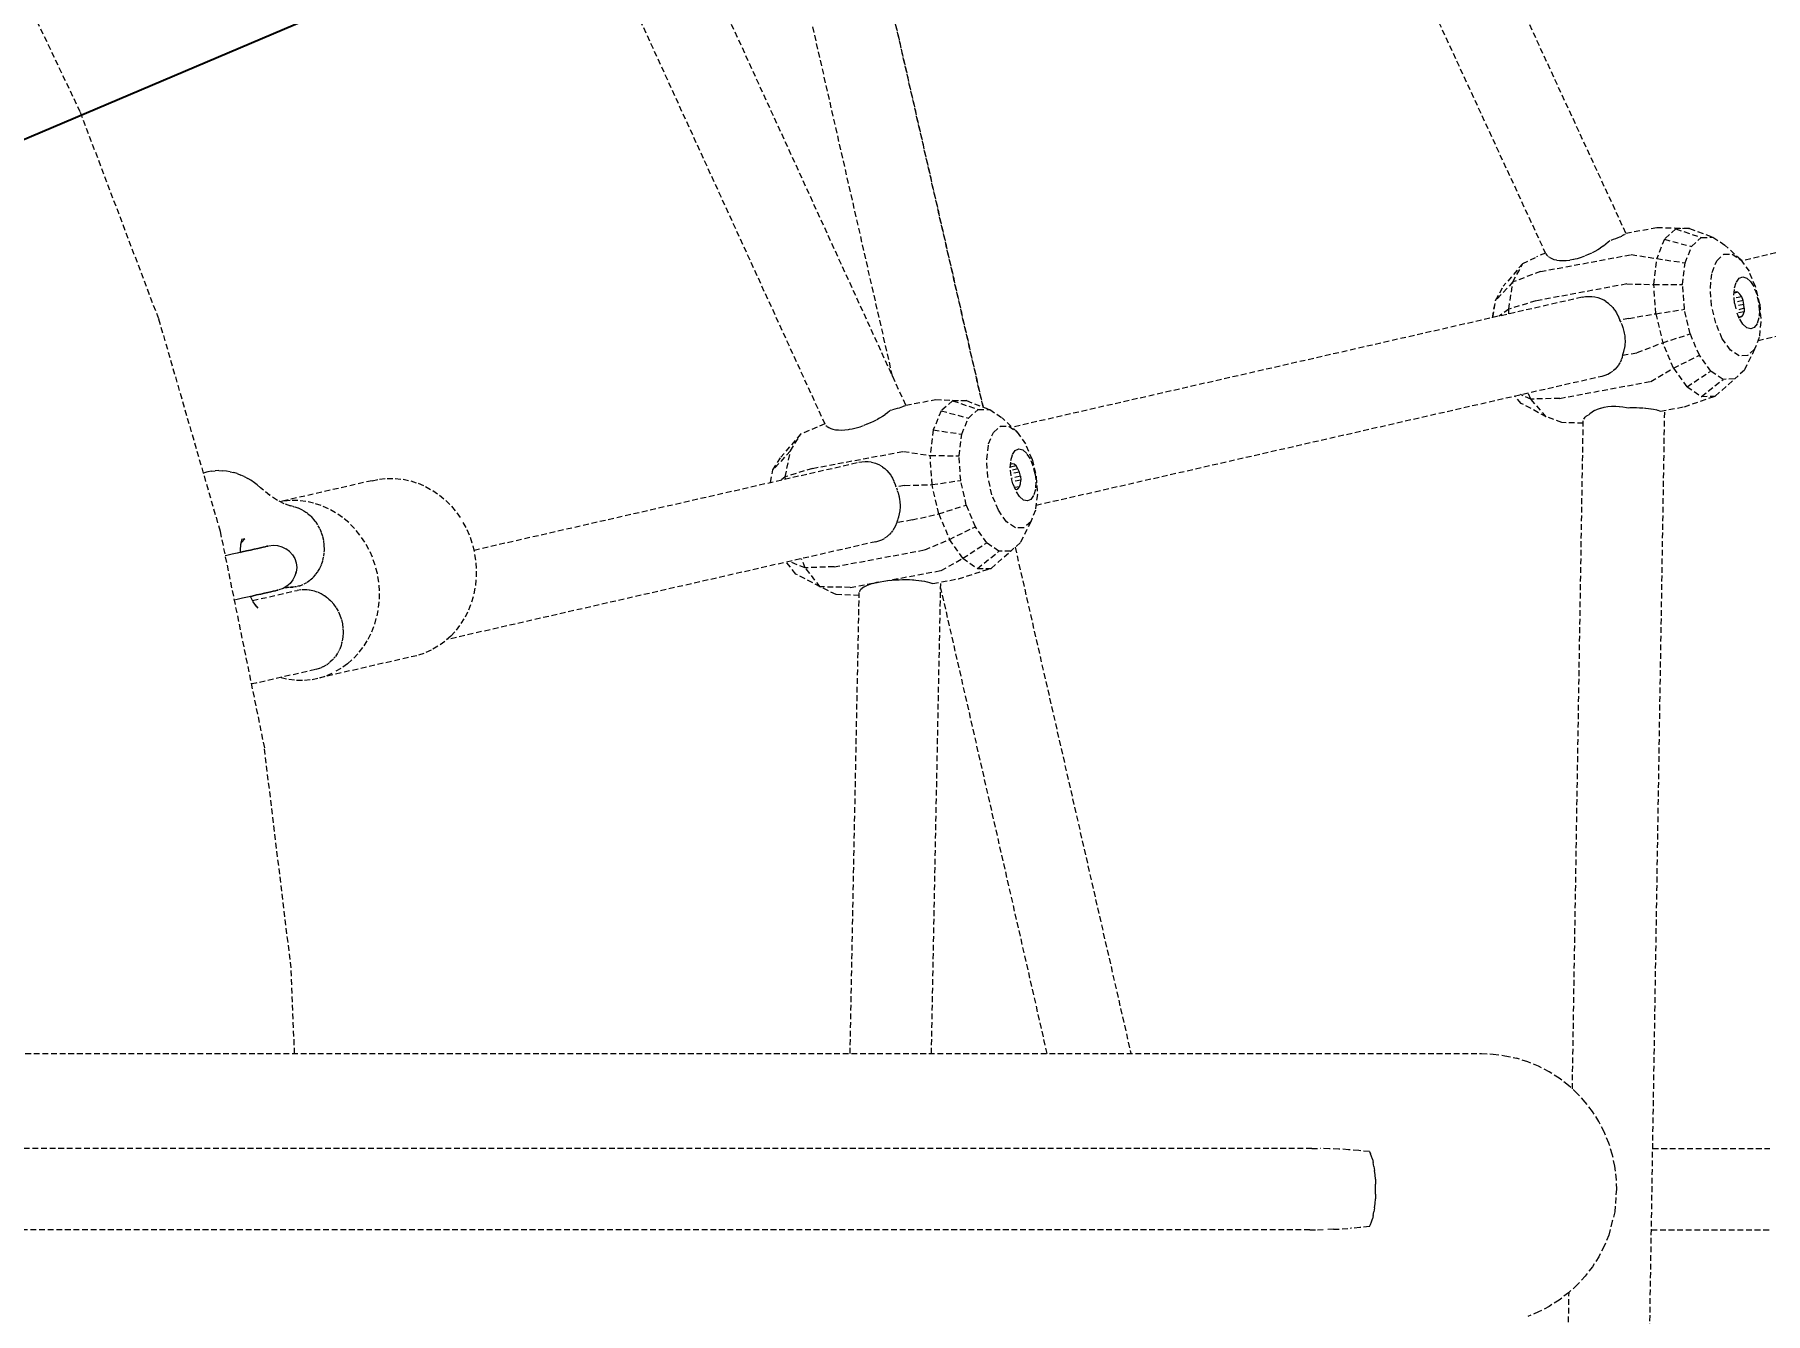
# Model space of a CAD drawing. Header units: millimetres. Extents: x -3111 to 2953, y -2449 to 2811.
# Drawn here: x 872.6 to 1255.8, y 153.8 to 437 of the extents above; entities that cross this region are included whole.
import ezdxf

# ---------------------------------------------------------------- set-up
doc = ezdxf.new("R2010")
doc.units = ezdxf.units.MM
doc.linetypes.add('HIDDEN', pattern=[1.905, 1.27, -0.635])
for name, color, linetype in [('DIKOM_ЗОНА', 90, 'Continuous'), ('DIKOM_ОБЪЕКТ', 7, 'Continuous'), ('DIKOM_РАЗМЕР_ОБЪЕКТА', 7, 'Continuous')]:
    doc.layers.add(name, color=color, linetype=linetype)
doc.styles.add('style1', font='arialbd.ttf', dxfattribs={"width": 0.8})
doc.dimstyles.new('1-50', dxfattribs={"dimtxt": 300, "dimasz": 200, "dimexe": 100, "dimexo": 0, "dimgap": 100, "dimtad": 1, "dimtxsty": 'style1', "dimcen": 200, "dimclrd": 7, "dimclre": 7, "dimclrt": 7, "dimadec": 1, "dimazin": 2, "dimtfac": 1, "dimtmove": 0, "dimatfit": 2, "dimfxl": 0, "dimlwd": 25, "dimlwe": 18, "dimarcsym": 0})

# ---------------------------------------------------------------- blocks, each defined once
blk = doc.blocks.new('*D0')
at = {"layer": 'Defpoints', "color": 0, "transparency": 16777216}
for p in [(1362.98, 623.05), (-717.19, -260.39)]:
    blk.add_point(p, dxfattribs=at)
at = {"layer": 'DIKOM_РАЗМЕР_ОБЪЕКТА', "color": 7, "lineweight": 25, "transparency": 16777216}
for p, q in [((1362.98, 623.05), (2780.32, 1224.99)), ((-533.11, -182.21), (1178.9, 544.87))]:
    blk.add_line(p, q, dxfattribs=at)
at = {"layer": 'DIKOM_РАЗМЕР_ОБЪЕКТА', "color": 7, "transparency": 16777216}
for points in [[(1165.87, 575.55), (1191.93, 514.19), (1362.98, 623.05)], [(-546.14, -151.53), (-520.08, -212.89), (-717.19, -260.39)]]:
    blk.add_solid(points, dxfattribs=at)
at = {"layer": 'DIKOM_РАЗМЕР_ОБЪЕКТА', "color": 7, "transparency": 16777216, "insert": (2050.93, 1228.64), "char_height": 300, "attachment_point": 5, "rotation": 23.0107, "style": 'style1'}
blk.add_mtext('{\\fArial|b0|i0|c204|p34;\\H1.16667x;∅2260}', dxfattribs=at)

msp = doc.modelspace()

# ---------------------------------------------------------------- linework, layer by layer
at = {"layer": 'DIKOM_ЗОНА', "color": 3, "lineweight": 15}
msp.add_circle((322.894, 181.327), 2629.975, dxfattribs=at)
at = {"layer": 'DIKOM_ОБЪЕКТ', "color": 7, "linetype": 'HIDDEN', "lineweight": 15}
for p, q in [((1224.906, 393.009), (1068.499, 731.787)), ((1207.201, 388.416), (1053.178, 722.031)), ((1065.495, 354.932), (940.591, 628.003)), ((1047.645, 350.683), (925.337, 618.078)), ((1082.592, 354.55), (1047.207, 509.584)), ((1047.159, 509.533), (1082.583, 354.554)), ((1062.566, 361.335), (1030.335, 502.609)), ((861.698, 464.113), (882.705, 419.84)), ((882.705, 419.84), (900.082, 374.02)), ((1330.531, 405.158), (1250.49, 386.889)), ((1220.994, 391.018), (1220.484, 390.591)), ((1221.339, 391.34), (1221.011, 391.033)), ((1222.081, 391.592), (1221.535, 391.405)), ((1222.607, 391.782), (1222.102, 391.599)), ((1223.087, 391.965), (1222.626, 391.789)), ((1223.52, 392.143), (1223.106, 391.972)), ((1223.902, 392.314), (1223.537, 392.15)), ((1224.233, 392.479), (1223.919, 392.321)), ((1224.469, 392.616), (1224.248, 392.486)), ((1224.76, 392.824), (1224.563, 392.671)), ((1224.872, 393.003), (1231.751, 394.285)), ((1233.419, 391.652), (1231.725, 387.371)), ((1231.751, 394.285), (1238.998, 394.074)), ((1235.944, 393.98), (1233.419, 391.652)), ((1233.419, 391.652), (1239.453, 390.08)), ((1238.998, 394.074), (1235.944, 393.98)), ((1235.944, 393.98), (1241.59, 392.049)), ((1238.998, 394.074), (1244.171, 392.129)), ((1239.453, 390.08), (1241.59, 392.049)), ((1241.59, 392.049), (1244.171, 392.129)), ((1244.171, 392.129), (1246.889, 390.311)), ((1202.062, 386.268), (1205.122, 387.766)), ((1207.111, 388.612), (1205.122, 387.766)), ((1205.973, 384.515), (1226.095, 388.268)), ((1207.202, 388.415), (1207.364, 388.154)), ((1207.394, 388.113), (1207.643, 387.897)), ((1207.748, 387.846), (1208.014, 387.649)), ((1208.031, 387.64), (1208.47, 387.409)), ((1208.487, 387.402), (1208.982, 387.217)), ((1208.999, 387.212), (1209.557, 387.078)), ((1209.575, 387.075), (1210.203, 386.995)), ((1210.222, 386.994), (1210.911, 386.963)), ((1210.93, 386.963), (1211.671, 386.987)), ((1211.69, 386.988), (1212.477, 387.074)), ((1212.495, 387.077), (1213.319, 387.224)), ((1213.338, 387.228), (1213.668, 387.307)), ((1213.668, 387.307), (1214.187, 387.43)), ((1214.206, 387.435), (1215.072, 387.691)), ((1215.092, 387.697), (1215.831, 387.97)), ((1216.573, 388.272), (1215.849, 387.976)), ((1217.294, 388.6), (1216.59, 388.28)), ((1217.991, 388.95), (1217.454, 388.68)), ((1218.659, 389.327), (1218.008, 388.959)), ((1219.296, 389.729), (1218.676, 389.337)), ((1219.9, 390.148), (1219.313, 389.74)), ((1220.466, 390.577), (1219.917, 390.16)), ((1226.095, 388.268), (1231.725, 387.371)), ((1231.069, 381.653), (1231.725, 387.371)), ((1231.725, 387.371), (1238.021, 386.46)), ((1238.021, 386.46), (1239.453, 390.08)), ((1245.017, 386.927), (1246.547, 388.337)), ((1246.547, 388.337), (1248.397, 388.394)), ((1250.344, 387.092), (1246.889, 390.311)), ((1248.397, 388.394), (1250.344, 387.092)), ((1250.344, 387.092), (1252.152, 384.586)), ((1254.151, 369.262), (1334.536, 387.609)), ((1202.062, 386.268), (1197.725, 381.245)), ((1199.897, 382.206), (1202.062, 386.268)), ((1205.973, 384.515), (1199.897, 382.206)), ((1237.466, 381.625), (1238.021, 386.46)), ((1243.593, 380.869), (1243.991, 384.333)), ((1243.991, 384.333), (1245.017, 386.927)), ((1249.973, 383.029), (1250.761, 383.338)), ((1250.761, 383.338), (1251.635, 383.081)), ((1253.604, 381.179), (1252.152, 384.586)), ((1199.897, 382.206), (1196.068, 378.137)), ((1196.068, 378.137), (1197.725, 381.245)), ((1198.956, 376.198), (1199.897, 382.206)), ((1225.076, 381.765), (1204.954, 378.012)), ((1225.076, 381.765), (1231.069, 381.653)), ((1231.527, 375.189), (1231.069, 381.653)), ((1231.069, 381.653), (1237.466, 381.625)), ((1237.854, 376.158), (1237.466, 381.625)), ((1243.871, 376.952), (1243.593, 380.869)), ((1248.815, 379.272), (1248.95, 380.891)), ((1249.714, 379.925), (1248.856, 379.765)), ((1249.284, 380.051), (1248.897, 379.899)), ((1248.95, 380.891), (1249.349, 382.185)), ((1249.714, 379.925), (1249.284, 380.051)), ((1249.349, 382.185), (1249.973, 383.029)), ((1250.146, 379.533), (1249.714, 379.925)), ((1250.535, 378.913), (1250.146, 379.533)), ((1251.635, 383.081), (1252.511, 382.284)), ((1252.511, 382.284), (1253.301, 381.026)), ((1253.929, 379.431), (1253.301, 381.026)), ((1254.524, 377.282), (1253.604, 381.179)), ((1254.333, 377.657), (1253.929, 379.431)), ((1215.222, 378.84), (1089.024, 350.036)), ((1195.339, 374.302), (1196.068, 378.137)), ((1195.472, 374.332), (1196.068, 378.137)), ((1198.956, 376.198), (1196.85, 374.646)), ((1204.954, 378.012), (1198.956, 376.198)), ((1199.02, 375.142), (1198.956, 376.198)), ((1215.24, 378.842), (1215.933, 378.964)), ((1215.935, 378.964), (1216.624, 379.014)), ((1216.643, 379.014), (1217.319, 378.993)), ((1217.338, 378.991), (1218, 378.901)), ((1218.02, 378.897), (1218.656, 378.742)), ((1218.677, 378.736), (1219.288, 378.519)), ((1219.892, 378.234), (1219.386, 378.474)), ((1220.469, 377.889), (1219.913, 378.222)), ((1220.49, 377.875), (1221.013, 377.487)), ((1221.033, 377.469), (1221.518, 377.033)), ((1221.538, 377.012), (1221.987, 376.527)), ((1221.987, 376.527), (1222.399, 375.993)), ((1222.421, 375.963), (1222.792, 375.38)), ((1231.527, 375.189), (1237.854, 376.158)), ((1239.138, 370.719), (1237.854, 376.158)), ((1244.791, 373.056), (1243.871, 376.952)), ((1248.957, 377.491), (1248.815, 379.272)), ((1250.535, 378.913), (1248.869, 378.603)), ((1250.843, 378.129), (1248.946, 377.628)), ((1248.957, 377.491), (1249.361, 375.716)), ((1251.042, 377.256), (1249.093, 376.892)), ((1251.112, 376.379), (1249.313, 375.926)), ((1249.989, 374.121), (1249.361, 375.716)), ((1251.046, 375.583), (1249.525, 375.299)), ((1250.843, 378.129), (1250.535, 378.913)), ((1251.042, 377.256), (1250.843, 378.129)), ((1250.85, 374.946), (1251.046, 375.583)), ((1251.112, 376.379), (1251.042, 377.256)), ((1251.112, 376.379), (1251.046, 375.583)), ((1254.475, 375.875), (1254.333, 377.657)), ((1254.475, 375.875), (1254.34, 374.257)), ((1254.524, 377.282), (1254.803, 373.366)), ((900.082, 374.02), (913.716, 326.951)), ((1222.813, 375.344), (1223.139, 374.719)), ((1223.157, 374.679), (1223.435, 374.014)), ((1223.45, 373.968), (1223.515, 373.768)), ((1225.537, 374.145), (1223.515, 373.768)), ((1223.515, 373.768), (1223.761, 373.29)), ((1223.842, 373.093), (1223.978, 372.762)), ((1223.978, 372.762), (1224.21, 372.159)), ((1224.21, 372.159), (1224.298, 371.84)), ((1224.298, 371.84), (1224.47, 371.219)), ((1225.537, 374.145), (1231.527, 375.189)), ((1231.527, 375.189), (1233.046, 368.758)), ((1246.243, 369.649), (1244.791, 373.056)), ((1249.853, 374.467), (1250.155, 374.379)), ((1250.779, 372.863), (1249.989, 374.121)), ((1250.542, 374.53), (1249.99, 374.427)), ((1250.155, 374.379), (1250.542, 374.53)), ((1250.542, 374.53), (1250.85, 374.946)), ((1251.656, 372.066), (1250.779, 372.863)), ((1252.529, 371.81), (1251.656, 372.066)), ((1253.317, 372.118), (1252.529, 371.81)), ((1253.942, 372.962), (1253.317, 372.118)), ((1254.34, 374.257), (1253.942, 372.962)), ((1254.803, 373.366), (1254.405, 369.902)), ((1224.47, 371.219), (1224.527, 370.894)), ((1224.527, 370.894), (1224.638, 370.264)), ((1224.679, 368.244), (1224.592, 367.549)), ((1224.637, 370.264), (1224.686, 369.779)), ((1224.713, 368.998), (1224.682, 368.288)), ((1224.687, 369.764), (1224.712, 369.045)), ((1227.407, 366.569), (1233.046, 368.758)), ((1233.046, 368.758), (1239.138, 370.719)), ((1235.443, 363.136), (1233.046, 368.758)), ((1241.165, 365.964), (1239.138, 370.719)), ((1248.052, 367.143), (1246.243, 369.649)), ((1254.405, 369.902), (1253.378, 367.308)), ((1223.575, 364.303), (1223.298, 363.835)), ((1223.862, 364.913), (1223.614, 364.369)), ((1224.066, 365.511), (1223.873, 364.939)), ((1224.171, 365.966), (1224.073, 365.541)), ((1224.171, 365.966), (1227.407, 366.569)), ((1224.171, 365.966), (1224.242, 366.147)), ((1224.241, 366.147), (1224.433, 366.796)), ((1224.444, 366.833), (1224.584, 367.509)), ((1235.443, 363.136), (1241.165, 365.964)), ((1243.689, 362.467), (1241.165, 365.964)), ((1249.998, 365.84), (1248.052, 367.143)), ((1251.848, 365.898), (1249.998, 365.84)), ((1253.378, 367.308), (1251.125, 362.697)), ((1253.378, 367.308), (1251.848, 365.898)), ((1094.329, 332.784), (1219.631, 361.383)), ((1210.28, 356.438), (1230.402, 360.191)), ((1219.635, 361.384), (1220.292, 361.569)), ((1220.305, 361.574), (1220.917, 361.818)), ((1220.934, 361.825), (1221.498, 362.125)), ((1221.514, 362.134), (1222.03, 362.485)), ((1222.507, 362.892), (1222.046, 362.497)), ((1222.93, 363.343), (1222.522, 362.907)), ((1223.285, 363.817), (1222.93, 363.343)), ((1230.402, 360.191), (1235.443, 363.136)), ((1235.443, 363.136), (1238.428, 359)), ((1238.428, 359), (1243.689, 362.467)), ((1241.64, 356.85), (1246.407, 360.648)), ((1246.407, 360.648), (1243.689, 362.467)), ((1244.694, 356.944), (1248.989, 360.728)), ((1248.989, 360.728), (1246.407, 360.648)), ((1251.125, 362.697), (1248.989, 360.728)), ((1201.703, 355.315), (1200.268, 356.963)), ((1203.876, 356.266), (1201.549, 357.256)), ((1203.876, 356.266), (1203.231, 357.64)), ((1210.28, 356.438), (1203.876, 356.266)), ((1237.842, 354.578), (1244.694, 356.944)), ((1238.428, 359), (1241.64, 356.85)), ((1241.64, 356.85), (1244.694, 356.944)), ((1060.891, 352.818), (1060.325, 352.436)), ((1061.438, 353.221), (1060.911, 352.832)), ((1061.945, 353.636), (1061.458, 353.236)), ((1062.502, 353.857), (1062.059, 353.738)), ((1063.046, 354.01), (1062.525, 353.864)), ((1063.546, 354.155), (1063.069, 354.016)), ((1063.998, 354.293), (1063.568, 354.161)), ((1064.401, 354.423), (1064.019, 354.299)), ((1064.753, 354.546), (1064.42, 354.429)), ((1065.093, 354.678), (1064.77, 354.552)), ((1065.327, 354.789), (1065.15, 354.705)), ((1065.482, 354.93), (1072.095, 356.163)), ((1073.315, 353.668), (1071.587, 349.451)), ((1072.095, 356.163), (1078.932, 355.927)), ((1075.866, 355.917), (1073.315, 353.668)), ((1073.315, 353.668), (1079.338, 352.078)), ((1078.932, 355.927), (1075.866, 355.917)), ((1075.866, 355.917), (1081.495, 353.98)), ((1078.932, 355.927), (1084.088, 353.988)), ((1079.338, 352.078), (1081.495, 353.98)), ((1081.495, 353.98), (1084.088, 353.988)), ((1084.088, 353.988), (1086.804, 352.102)), ((1207.261, 352.376), (1201.703, 355.315)), ((1207.261, 352.376), (1203.876, 356.266)), ((1216.479, 352.661), (1216.138, 352.461)), ((1216.9, 353.005), (1216.613, 352.726)), ((1217.399, 353.378), (1216.913, 353.016)), ((1217.971, 353.716), (1217.413, 353.387)), ((1217.985, 353.724), (1218.605, 354.017)), ((1218.619, 354.023), (1219.304, 354.268)), ((1219.319, 354.273), (1220.067, 354.46)), ((1220.084, 354.463), (1220.886, 354.597)), ((1220.902, 354.598), (1221.749, 354.677)), ((1221.766, 354.678), (1222.647, 354.702)), ((1222.663, 354.702), (1223.443, 354.653)), ((1223.458, 354.651), (1224.231, 354.567)), ((1224.247, 354.565), (1225.007, 354.444)), ((1225.024, 354.441), (1225.393, 354.363)), ((1225.394, 354.363), (1225.769, 354.378)), ((1225.786, 354.378), (1226.515, 354.391)), ((1226.533, 354.391), (1227.241, 354.386)), ((1227.259, 354.385), (1227.943, 354.365)), ((1227.425, -19.322), (1233.497, 353.769)), ((1227.962, 354.364), (1228.618, 354.331)), ((1228.794, 354.318), (1229.261, 354.283)), ((1229.28, 354.281), (1229.874, 354.218)), ((1229.893, 354.215), (1230.451, 354.139)), ((1230.469, 354.136), (1230.988, 354.047)), ((1231.006, 354.044), (1231.481, 353.943)), ((1231.499, 353.938), (1231.93, 353.825)), ((1231.946, 353.819), (1232.332, 353.691)), ((1232.347, 353.685), (1232.563, 353.594)), ((1232.563, 353.594), (1237.842, 354.578)), ((1047.589, 350.807), (1042.274, 348.545)), ((1047.816, 350.427), (1047.985, 350.296)), ((1048.073, 350.211), (1048.426, 349.972)), ((1048.444, 349.963), (1048.863, 349.767)), ((1048.881, 349.761), (1049.357, 349.607)), ((1049.376, 349.602), (1049.917, 349.494)), ((1049.936, 349.491), (1050.55, 349.433)), ((1050.569, 349.432), (1051.245, 349.417)), ((1051.265, 349.418), (1051.995, 349.453)), ((1052.015, 349.454), (1052.793, 349.545)), ((1052.813, 349.549), (1053.007, 349.583)), ((1053.007, 349.583), (1053.63, 349.694)), ((1053.651, 349.698), (1054.497, 349.893)), ((1054.518, 349.898), (1055.385, 350.14)), ((1055.406, 350.147), (1056.152, 350.402)), ((1056.903, 350.687), (1056.171, 350.41)), ((1057.636, 350.993), (1056.922, 350.694)), ((1058.346, 351.319), (1057.655, 351)), ((1058.947, 351.625), (1058.366, 351.328)), ((1059.683, 352.038), (1059.049, 351.678)), ((1060.305, 352.423), (1059.703, 352.049)), ((1071.587, 349.451), (1070.889, 343.776)), ((1071.587, 349.451), (1077.876, 348.512)), ((1077.876, 348.512), (1079.338, 352.078)), ((1083.834, 346.34), (1084.882, 348.894)), ((1084.882, 348.894), (1086.427, 350.257)), ((1086.427, 350.257), (1088.285, 350.263)), ((1090.231, 348.912), (1086.804, 352.102)), ((1088.285, 350.263), (1090.231, 348.912)), ((1092.03, 346.366), (1090.231, 348.912)), ((1210.749, 351.081), (1207.261, 352.376)), ((1215.448, 350.91), (1210.749, 351.081)), ((1213.049, 203.515), (1215.46, 351.627)), ((1215.628, 352.028), (1215.501, 351.819)), ((1215.84, 352.243), (1215.633, 352.036)), ((1216.128, 352.454), (1215.848, 352.25)), ((1042.274, 348.545), (1037.844, 343.431)), ((1039.956, 344.822), (1042.274, 348.545)), ((1077.286, 343.712), (1077.876, 348.512)), ((1083.412, 342.901), (1083.834, 346.34)), ((1089.13, 344.004), (1089.74, 344.88)), ((1089.74, 344.88), (1090.518, 345.228)), ((1090.518, 345.228), (1091.39, 345.01)), ((1091.39, 345.01), (1092.268, 344.249)), ((1093.465, 342.934), (1092.03, 346.366)), ((969.92, 322.851), (1055.071, 342.286)), ((1039.956, 344.822), (1036.07, 340.583)), ((1036.07, 340.583), (1037.844, 343.431)), ((1038.825, 339.043), (1039.956, 344.822)), ((1044.827, 340.937), (1064.95, 344.689)), ((1055.09, 342.289), (1055.789, 342.412)), ((1055.787, 342.411), (1056.473, 342.46)), ((1056.497, 342.461), (1057.169, 342.437)), ((1057.193, 342.435), (1057.849, 342.343)), ((1057.874, 342.338), (1058.504, 342.18)), ((1058.528, 342.171), (1059.131, 341.951)), ((1059.131, 341.951), (1059.666, 341.69)), ((1059.73, 341.659), (1060.273, 341.322)), ((1060.299, 341.304), (1060.808, 340.914)), ((1064.95, 344.689), (1070.889, 343.776)), ((1071.307, 337.326), (1070.889, 343.776)), ((1070.889, 343.776), (1077.286, 343.712)), ((1077.639, 338.257), (1077.286, 343.712)), ((1083.665, 338.993), (1083.412, 342.901)), ((1088.633, 341.043), (1088.748, 342.679)), ((1088.794, 339.253), (1088.633, 341.043)), ((1089.933, 341.461), (1088.645, 341.221)), ((1089.072, 341.942), (1088.689, 341.771)), ((1088.748, 342.679), (1089.13, 344.004)), ((1089.501, 341.835), (1089.072, 341.942)), ((1089.933, 341.461), (1089.501, 341.835)), ((1090.326, 340.856), (1089.933, 341.461)), ((1093.067, 343.02), (1092.268, 344.249)), ((1093.707, 341.447), (1093.067, 343.02)), ((1093.465, 342.934), (1094.363, 339.028)), ((1094.129, 339.681), (1093.707, 341.447)), ((909.973, 339.876), (910.177, 339.938)), ((910.952, 340.163), (910.177, 339.938)), ((911.816, 340.309), (910.952, 340.163)), ((911.816, 340.309), (912.593, 340.4)), ((913.443, 340.443), (912.593, 340.4)), ((913.443, 340.443), (914.241, 340.396)), ((915.083, 340.341), (914.241, 340.396)), ((915.912, 340.188), (915.083, 340.341)), ((915.912, 340.188), (916.711, 340.009)), ((917.504, 339.763), (916.711, 340.009)), ((917.504, 339.763), (918.305, 339.457)), ((919.046, 339.125), (918.305, 339.457)), ((919.046, 339.125), (919.84, 338.701)), ((920.515, 338.292), (919.84, 338.701)), ((921.294, 337.76), (920.515, 338.292)), ((921.891, 337.285), (921.294, 337.76)), ((922.647, 336.657), (921.891, 337.285)), ((947.339, 338.202), (926.979, 333.554)), ((947.339, 338.202), (948.975, 338.542)), ((948.975, 338.542), (950.681, 338.705)), ((950.681, 338.705), (952.435, 338.693)), ((952.435, 338.693), (954.19, 338.507)), ((954.19, 338.507), (955.899, 338.152)), ((955.899, 338.152), (957.54, 337.623)), ((957.54, 337.623), (959.171, 336.904)), ((1035.527, 337.825), (1036.07, 340.583)), ((1035.531, 337.826), (1036.07, 340.583)), ((1038.825, 339.043), (1038.005, 338.391)), ((1044.827, 340.937), (1038.825, 339.043)), ((1038.84, 338.581), (1038.825, 339.043)), ((1060.833, 340.891), (1061.304, 340.451)), ((1061.328, 340.423), (1061.761, 339.934)), ((1061.761, 339.934), (1062.155, 339.396)), ((1062.179, 339.36), (1062.532, 338.774)), ((1062.554, 338.733), (1062.86, 338.104)), ((1062.879, 338.058), (1063.135, 337.391)), ((1063.135, 337.39), (1063.305, 336.808)), ((1065.196, 337.161), (1063.305, 336.808)), ((1065.196, 337.161), (1071.307, 337.326)), ((1071.307, 337.326), (1077.639, 338.257)), ((1072.789, 330.879), (1071.307, 337.326)), ((1078.893, 332.805), (1077.639, 338.257)), ((1084.563, 335.087), (1083.665, 338.993)), ((1090.326, 340.856), (1088.688, 340.433)), ((1090.641, 340.082), (1088.751, 339.73)), ((1089.216, 337.487), (1088.794, 339.253)), ((1090.848, 339.213), (1088.924, 338.708)), ((1090.928, 338.332), (1089.095, 337.991)), ((1089.216, 337.487), (1089.856, 335.913)), ((1090.641, 340.082), (1090.326, 340.856)), ((1090.848, 339.213), (1090.641, 340.082)), ((1090.683, 336.876), (1090.871, 337.527)), ((1090.848, 339.213), (1090.928, 338.332)), ((1090.871, 337.527), (1090.928, 338.332)), ((1094.129, 339.681), (1094.29, 337.891)), ((1094.29, 337.891), (1094.175, 336.254)), ((1094.363, 339.028), (1094.616, 335.12)), ((924.746, 334.921), (922.647, 336.657)), ((926.384, 333.842), (924.489, 335.133)), ((927.912, 333.06), (926.208, 333.962)), ((927.482, 333.637), (927.01, 333.538)), ((929.189, 333.8), (927.482, 333.637)), ((930.943, 333.787), (929.189, 333.8)), ((932.697, 333.602), (930.943, 333.787)), ((934.406, 333.247), (932.697, 333.602)), ((959.171, 336.904), (960.764, 336.014)), ((960.764, 336.014), (962.276, 334.978)), ((962.276, 334.978), (963.668, 333.821)), ((963.668, 333.821), (964.94, 332.53)), ((1063.403, 336.589), (1063.564, 336.151)), ((1063.6, 336.052), (1063.689, 335.822)), ((1063.689, 335.823), (1063.788, 335.544)), ((1063.788, 335.544), (1063.953, 334.885)), ((1063.953, 334.885), (1064.025, 334.599)), ((1064.025, 334.599), (1064.126, 333.929)), ((1064.126, 333.929), (1064.17, 333.638)), ((1064.17, 333.638), (1064.187, 333.414)), ((1064.187, 333.414), (1064.207, 333.139)), ((1085.999, 331.654), (1084.563, 335.087)), ((1090.683, 336.876), (1089.55, 336.664)), ((1089.677, 336.354), (1090, 336.273)), ((1090.655, 334.685), (1089.856, 335.913)), ((1090, 336.273), (1090.383, 336.444)), ((1090.383, 336.444), (1090.683, 336.876)), ((1091.532, 333.924), (1090.655, 334.685)), ((1092.405, 333.706), (1091.532, 333.924)), ((1093.183, 334.053), (1092.405, 333.706)), ((1093.793, 334.93), (1093.183, 334.053)), ((1094.175, 336.254), (1093.793, 334.93)), ((1094.616, 335.12), (1094.194, 331.681)), ((929.332, 332.563), (927.691, 333.177)), ((929.849, 332.513), (928.959, 332.703)), ((929.848, 332.513), (930.126, 332.433)), ((930.245, 332.399), (930.66, 332.28)), ((930.662, 332.279), (930.945, 332.163)), ((930.946, 332.163), (931.454, 331.956)), ((931.456, 331.956), (931.712, 331.818)), ((931.712, 331.818), (932.218, 331.547)), ((932.218, 331.547), (932.447, 331.392)), ((932.447, 331.392), (932.701, 331.221)), ((932.701, 331.221), (932.944, 331.057)), ((932.944, 331.057), (933.098, 330.928)), ((933.142, 330.891), (933.624, 330.49)), ((933.625, 330.489), (933.792, 330.32)), ((933.792, 330.32), (934.255, 329.851)), ((934.391, 329.683), (934.255, 329.851)), ((934.826, 329.149), (934.391, 329.683)), ((936.047, 332.718), (934.406, 333.247)), ((937.678, 331.998), (936.047, 332.718)), ((939.271, 331.108), (937.678, 331.998)), ((940.784, 330.073), (939.271, 331.108)), ((942.176, 328.915), (940.784, 330.073)), ((964.94, 332.53), (966.127, 331.079)), ((966.127, 331.079), (967.204, 329.508)), ((968.141, 327.857), (967.204, 329.508)), ((1066.876, 329.505), (1063.419, 328.861)), ((1063.887, 330.15), (1063.681, 329.503)), ((1064.054, 330.868), (1063.898, 330.195)), ((1064.157, 331.558), (1064.054, 330.868)), ((1064.214, 332.314), (1064.164, 331.61)), ((1064.21, 333.082), (1064.216, 332.368)), ((1066.876, 329.505), (1072.789, 330.879)), ((1072.789, 330.879), (1078.893, 332.805)), ((1072.789, 330.879), (1075.158, 325.214)), ((1080.896, 328.014), (1078.893, 332.805)), ((1087.797, 329.109), (1085.999, 331.654)), ((1094.194, 331.681), (1093.146, 329.127)), ((913.716, 326.951), (923.518, 278.938)), ((918.291, 324.078), (918.773, 325.915)), ((934.933, 328.988), (934.826, 329.149)), ((935.333, 328.39), (934.933, 328.988)), ((935.771, 327.581), (935.413, 328.241)), ((935.97, 327.119), (935.828, 327.449)), ((936.136, 326.731), (935.97, 327.119)), ((936.423, 325.849), (936.172, 326.619)), ((936.63, 324.944), (936.444, 325.758)), ((943.448, 327.624), (942.176, 328.915)), ((944.636, 326.173), (943.448, 327.624)), ((945.712, 324.602), (944.636, 326.173)), ((968.912, 326.167), (968.141, 327.857)), ((969.529, 324.391), (968.912, 326.167)), ((1061.298, 325.797), (1060.78, 325.448)), ((1061.765, 326.191), (1061.298, 325.797)), ((1062.201, 326.64), (1061.787, 326.208)), ((1062.585, 327.133), (1062.289, 326.75)), ((1062.918, 327.668), (1062.603, 327.158)), ((1063.195, 328.24), (1062.932, 327.697)), ((1063.402, 328.808), (1063.195, 328.24)), ((1063.665, 329.461), (1063.419, 328.861)), ((1075.158, 325.214), (1080.896, 328.014)), ((1083.407, 324.461), (1080.896, 328.014)), ((1089.743, 327.758), (1087.797, 329.109)), ((1091.6, 327.764), (1089.743, 327.758)), ((1093.146, 329.127), (1090.873, 324.486)), ((1093.146, 329.127), (1091.6, 327.764)), ((916.391, 321.917), (915.223, 321.65)), ((917.505, 322.171), (916.391, 321.917)), ((918.556, 322.411), (917.505, 322.171)), ((918.192, 322.401), (918.211, 323.11)), ((918.193, 322.328), (918.556, 322.411)), ((918.211, 323.11), (918.258, 323.793)), ((918.258, 323.793), (918.334, 324.442)), ((918.413, 324.542), (919.204, 325.334)), ((918.556, 322.411), (919.54, 322.636)), ((919.54, 322.636), (918.556, 322.411)), ((919.204, 325.334), (918.587, 325.206)), ((919.54, 322.636), (920.448, 322.843)), ((920.448, 322.843), (919.54, 322.636)), ((920.448, 322.843), (921.277, 323.033)), ((921.277, 323.033), (920.448, 322.843)), ((921.277, 323.033), (922.022, 323.202)), ((922.022, 323.202), (921.277, 323.033)), ((922.022, 323.202), (922.676, 323.352)), ((922.676, 323.352), (922.022, 323.202)), ((922.676, 323.352), (923.236, 323.479)), ((923.236, 323.479), (922.676, 323.352)), ((923.236, 323.479), (923.7, 323.585)), ((923.7, 323.585), (923.236, 323.479)), ((923.7, 323.585), (924.063, 323.668)), ((924.063, 323.668), (923.7, 323.585)), ((924.063, 323.668), (924.325, 323.728)), ((924.325, 323.728), (924.063, 323.668)), ((924.482, 323.764), (925.452, 323.888)), ((924.482, 323.764), (925.452, 323.888)), ((925.452, 323.888), (926.429, 323.82)), ((925.452, 323.888), (926.429, 323.82)), ((926.429, 323.82), (927.373, 323.562)), ((926.429, 323.82), (927.373, 323.562)), ((927.373, 323.562), (928.249, 323.123)), ((927.373, 323.562), (928.249, 323.123)), ((929.087, 322.538), (928.249, 323.123)), ((929.087, 322.538), (928.249, 323.123)), ((929.087, 322.538), (929.731, 321.797)), ((936.753, 324.024), (936.638, 324.878)), ((936.643, 321.453), (936.749, 322.184)), ((936.766, 323.742), (936.755, 323.983)), ((936.758, 322.349), (936.776, 322.725)), ((936.794, 323.101), (936.766, 323.742)), ((936.776, 322.725), (936.793, 323.083)), ((946.649, 322.951), (945.712, 324.602)), ((947.42, 321.261), (946.649, 322.951)), ((1058.883, 324.693), (963.926, 303.02)), ((970.003, 322.526), (969.529, 324.391)), ((970.324, 320.623), (970.003, 322.526)), ((1049.612, 319.136), (1069.734, 322.888)), ((1058.88, 324.692), (1059.54, 324.879)), ((1059.559, 324.884), (1060.17, 325.127)), ((1060.191, 325.137), (1060.759, 325.436)), ((1069.734, 322.888), (1075.158, 325.214)), ((1078.127, 321.013), (1075.158, 325.214)), ((1078.127, 321.013), (1083.407, 324.461)), ((1081.338, 318.783), (1086.122, 322.575)), ((1086.122, 322.575), (1083.407, 324.461)), ((1084.404, 318.793), (1088.716, 322.584)), ((1088.716, 322.584), (1086.122, 322.575)), ((1090.873, 324.486), (1088.716, 322.584)), ((1089.694, 323.446), (1115.322, 211.325)), ((915.223, 321.65), (914.817, 321.558)), ((929.731, 321.797), (930.218, 320.945)), ((930.218, 320.945), (930.529, 320.015)), ((930.519, 318.062), (930.264, 317.116)), ((930.529, 320.015), (930.654, 318.977)), ((930.654, 318.977), (930.56, 317.936)), ((934.851, 317.421), (935.303, 318.033)), ((935.348, 318.109), (935.745, 318.782)), ((935.777, 318.851), (936.115, 319.58)), ((936.135, 319.638), (936.407, 320.419)), ((936.441, 320.558), (936.62, 321.29)), ((948.037, 319.485), (947.42, 321.261)), ((948.511, 317.621), (948.037, 319.485)), ((970.482, 318.729), (970.324, 320.623)), ((970.47, 316.881), (970.482, 318.729)), ((1041.132, 317.522), (1039.049, 320.166)), ((1043.245, 318.902), (1039.694, 320.313)), ((1043.245, 318.902), (1042.372, 320.925)), ((1049.612, 319.136), (1043.245, 318.902)), ((1046.571, 314.679), (1043.245, 318.902)), ((1060.663, 315.954), (1073.335, 318.317)), ((1073.335, 318.317), (1078.127, 321.013)), ((1077.13, 316.487), (1084.404, 318.793)), ((1078.127, 321.013), (1081.338, 318.783)), ((1081.338, 318.783), (1084.404, 318.793)), ((927.648, 314.329), (926.721, 314.018)), ((927.648, 314.329), (926.721, 314.018)), ((928.496, 314.817), (927.648, 314.329)), ((928.496, 314.817), (927.648, 314.329)), ((928.088, 314.582), (928.573, 314.555)), ((929.233, 315.461), (928.496, 314.817)), ((929.233, 315.461), (928.496, 314.817)), ((928.971, 314.537), (928.573, 314.555)), ((929.796, 314.583), (929.172, 314.548)), ((929.83, 316.237), (929.233, 315.461)), ((929.83, 316.237), (929.233, 315.461)), ((929.952, 314.603), (929.39, 314.602)), ((930.264, 317.116), (929.83, 316.237)), ((930.264, 317.116), (929.83, 316.237)), ((930.288, 314.66), (929.951, 314.603)), ((930.56, 317.936), (930.264, 317.116)), ((930.614, 314.715), (930.288, 314.66)), ((931.209, 314.893), (930.737, 314.757)), ((931.209, 314.893), (931.406, 314.95)), ((931.525, 314.999), (932.102, 315.239)), ((932.282, 315.328), (932.881, 315.659)), ((932.999, 315.74), (933.583, 316.152)), ((933.671, 316.229), (934.216, 316.711)), ((934.29, 316.792), (934.791, 317.34)), ((948.831, 315.717), (948.511, 317.621)), ((948.991, 313.824), (948.831, 315.717)), ((969.933, 313.15), (970.283, 315.014)), ((970.283, 315.014), (970.47, 316.881)), ((1046.571, 314.679), (1041.132, 317.522)), ((1050.078, 312.989), (1046.571, 314.679)), ((1053.212, 314.565), (1046.571, 314.679)), ((1053.212, 314.565), (1059.458, 315.729)), ((1055.849, 314.355), (1055.569, 314.12)), ((1056.203, 314.594), (1055.862, 314.366)), ((1056.625, 314.823), (1056.219, 314.604)), ((1057.124, 315.042), (1056.642, 314.832)), ((1057.696, 315.253), (1057.144, 315.05)), ((1058.331, 315.453), (1057.717, 315.26)), ((1059.033, 315.638), (1058.354, 315.46)), ((1059.458, 315.729), (1059.056, 315.643)), ((1059.461, 315.73), (1059.801, 315.816)), ((1059.826, 315.822), (1060.623, 315.95)), ((1060.664, 315.954), (1061.491, 316.073)), ((1061.518, 316.077), (1062.395, 316.177)), ((1062.419, 316.178), (1063.191, 316.235)), ((1063.215, 316.237), (1063.98, 316.277)), ((1064.005, 316.278), (1064.757, 316.302)), ((1064.782, 316.302), (1065.519, 316.307)), ((1065.545, 316.307), (1066.263, 316.292)), ((1066.288, 316.291), (1066.986, 316.256)), ((1067.012, 316.254), (1067.247, 316.236)), ((1067.247, 316.236), (1067.685, 316.202)), ((1067.711, 316.199), (1068.357, 316.133)), ((1068.383, 316.129), (1068.998, 316.046)), ((1069.024, 316.042), (1069.607, 315.943)), ((1069.634, 315.937), (1070.182, 315.822)), ((1070.208, 315.816), (1070.716, 315.689)), ((1070.741, 315.682), (1071.207, 315.542)), ((1071.157, 211.324), (1073.226, 315.759)), ((1071.231, 315.533), (1071.495, 315.436)), ((1071.495, 315.436), (1077.13, 316.487)), ((1096.791, 211.325), (1073.205, 314.706)), ((917.454, 311.902), (916.818, 311.758)), ((918.623, 312.17), (917.454, 311.902)), ((919.737, 312.424), (918.623, 312.17)), ((920.79, 312.664), (919.737, 312.424)), ((920.417, 312.579), (920.79, 312.664)), ((920.718, 311.984), (920.417, 312.579)), ((921.055, 311.384), (920.718, 311.984)), ((920.79, 312.664), (921.774, 312.889)), ((921.774, 312.889), (920.79, 312.664)), ((920.899, 311.662), (930.795, 313.921)), ((921.403, 310.824), (921.055, 311.384)), ((921.761, 310.308), (921.403, 310.824)), ((922.091, 309.988), (921.44, 310.771)), ((922.089, 310.027), (921.741, 310.409)), ((921.774, 312.889), (922.684, 313.096)), ((922.684, 313.096), (921.774, 312.889)), ((922.684, 313.096), (923.513, 313.286)), ((923.513, 313.286), (922.684, 313.096)), ((923.513, 313.286), (924.258, 313.456)), ((924.258, 313.456), (923.513, 313.286)), ((924.258, 313.456), (924.913, 313.605)), ((924.913, 313.605), (924.258, 313.456)), ((924.913, 313.605), (925.474, 313.733)), ((925.474, 313.733), (924.913, 313.605)), ((925.474, 313.733), (925.938, 313.839)), ((925.938, 313.839), (925.474, 313.733)), ((925.938, 313.839), (926.302, 313.922)), ((926.302, 313.922), (925.938, 313.839)), ((926.302, 313.922), (926.563, 313.982)), ((926.563, 313.982), (926.302, 313.922)), ((931.583, 314.052), (930.797, 313.921)), ((931.828, 314.074), (932.522, 314.106)), ((932.59, 314.104), (932.895, 314.082)), ((932.895, 314.082), (933.394, 314.045)), ((933.461, 314.037), (934.212, 313.893)), ((934.325, 313.87), (935.105, 313.623)), ((935.23, 313.578), (935.423, 313.492)), ((935.423, 313.492), (935.987, 313.242)), ((936.047, 313.211), (936.769, 312.789)), ((936.825, 312.753), (937.505, 312.25)), ((937.558, 312.209), (937.8, 311.987)), ((937.8, 311.987), (938.187, 311.631)), ((938.285, 311.536), (938.857, 310.888)), ((939.407, 310.126), (938.9, 310.834)), ((948.791, 310.109), (948.978, 311.976)), ((948.978, 311.976), (948.991, 313.824)), ((968.784, 309.625), (969.429, 311.338)), ((969.429, 311.338), (969.933, 313.15)), ((1055.164, 312.803), (1050.078, 312.989)), ((1053.154, 211.323), (1055.176, 313.437)), ((1055.345, 313.854), (1055.218, 313.607)), ((1055.559, 314.108), (1055.352, 313.867)), ((939.882, 309.306), (939.446, 310.067)), ((940.309, 308.374), (940.002, 309.058)), ((940.589, 307.534), (940.309, 308.374)), ((940.835, 306.511), (940.624, 307.433)), ((947.937, 306.432), (948.44, 308.244)), ((948.44, 308.244), (948.791, 310.109)), ((966.004, 305.13), (967.076, 306.541)), ((967.076, 306.541), (968.002, 308.038)), ((968.002, 308.038), (968.784, 309.625)), ((940.771, 302.715), (940.92, 303.573)), ((940.96, 305.545), (940.841, 306.483)), ((940.927, 303.642), (940.989, 304.517)), ((940.982, 304.909), (940.968, 305.398)), ((940.991, 304.587), (940.982, 304.909)), ((945.584, 301.635), (946.51, 303.133)), ((946.51, 303.133), (947.291, 304.72)), ((947.291, 304.72), (947.937, 306.432)), ((964.788, 303.804), (963.427, 302.565)), ((964.788, 303.804), (966.004, 305.13)), ((957.235, 299.452), (935.742, 294.546)), ((939.176, 299.227), (938.885, 298.884)), ((939.683, 299.973), (939.216, 299.279)), ((939.894, 300.359), (939.75, 300.085)), ((940.144, 300.834), (939.977, 300.517)), ((940.486, 301.688), (940.17, 300.894)), ((940.68, 302.361), (940.508, 301.752)), ((940.68, 302.361), (940.742, 302.582)), ((941.934, 297.66), (943.296, 298.899)), ((943.296, 298.899), (944.512, 300.224)), ((944.512, 300.224), (945.584, 301.635)), ((958.833, 299.968), (957.235, 299.452)), ((960.398, 300.659), (958.833, 299.968)), ((961.929, 301.524), (960.398, 300.659)), ((963.427, 302.565), (961.929, 301.524)), ((934.8, 296.372), (921.579, 293.355)), ((935.632, 296.615), (934.869, 296.392)), ((936.045, 296.788), (935.695, 296.639)), ((935.742, 294.546), (937.341, 295.062)), ((936.433, 296.954), (936.133, 296.826)), ((937.192, 297.385), (936.493, 296.984)), ((937.507, 297.614), (937.3, 297.46)), ((937.341, 295.062), (938.906, 295.753)), ((937.952, 297.944), (937.589, 297.675)), ((938.597, 298.549), (938, 297.988)), ((938.803, 298.787), (938.641, 298.596)), ((940.437, 296.619), (938.906, 295.753)), ((941.934, 297.66), (940.437, 296.619)), ((921.579, 293.355), (920.708, 293.21)), ((927.183, 294.596), (928.892, 294.24)), ((928.892, 294.24), (930.647, 294.055)), ((930.647, 294.055), (932.4, 294.042)), ((932.4, 294.042), (934.107, 294.206)), ((934.107, 294.206), (935.742, 294.546)), ((929.425, 230.291), (923.518, 278.938)), ((930.19, 211.32), (929.425, 230.291)), ((544.824, 211.31), (1192.9, 211.327)), ((1192.9, 211.327), (1195.514, 211.213)), ((1195.514, 211.213), (1198.112, 210.871)), ((1198.112, 210.871), (1200.669, 210.303)), ((1203.168, 209.515), (1200.669, 210.303)), ((1205.588, 208.512), (1203.168, 209.515)), ((1207.911, 207.301), (1205.588, 208.512)), ((1210.12, 205.892), (1207.911, 207.301)), ((1212.198, 204.297), (1210.12, 205.892)), ((1214.128, 202.526), (1212.198, 204.297)), ((1215.896, 200.593), (1214.128, 202.526)), ((1217.489, 198.513), (1215.896, 200.593)), ((1218.895, 196.302), (1217.489, 198.513)), ((1220.102, 193.977), (1218.895, 196.302)), ((1221.102, 191.524), (1220.102, 193.977)), ((1155.374, 190.329), (546.663, 190.327)), ((1155.374, 190.329), (1157.28, 190.31)), ((1159.264, 190.269), (1157.28, 190.31)), ((1161.335, 190.187), (1159.264, 190.269)), ((1163.501, 190.051), (1161.335, 190.187)), ((1165.758, 189.866), (1163.501, 190.051)), ((1168.105, 189.632), (1165.758, 189.866)), ((1168.105, 189.632), (1168.352, 189.147)), ((1168.575, 188.578), (1168.352, 189.147)), ((1168.777, 187.925), (1168.575, 188.578)), ((1168.777, 187.925), (1168.958, 187.183)), ((1221.887, 189.056), (1221.102, 191.524)), ((1222.451, 186.434), (1221.887, 189.056)), ((1230.837, 190.326), (1256.753, 190.326)), ((1169.119, 186.349), (1168.958, 187.183)), ((1169.119, 186.349), (1169.254, 185.444)), ((1169.36, 184.494), (1169.254, 185.444)), ((1169.437, 183.494), (1169.36, 184.494)), ((1222.789, 183.409), (1222.451, 186.434)), ((1169.437, 183.494), (1169.486, 182.438)), ((1169.486, 180.216), (1169.437, 179.16)), ((1169.506, 181.327), (1169.486, 182.438)), ((1169.486, 180.216), (1169.506, 181.327)), ((1222.786, 181.327), (1222.451, 176.299)), ((1222.9, 181.327), (1222.789, 183.409)), ((1168.958, 175.47), (1169.119, 176.305)), ((1169.254, 177.209), (1169.119, 176.305)), ((1169.254, 177.209), (1169.36, 178.159)), ((1169.36, 178.159), (1169.437, 179.16)), ((1222.451, 176.299), (1221.887, 174.186)), ((1160.19, 172.416), (1158.383, 172.364)), ((1160.19, 172.416), (1162.064, 172.506)), ((1162.064, 172.506), (1164.01, 172.639)), ((1166.024, 172.811), (1164.01, 172.639)), ((1168.105, 173.021), (1166.024, 172.811)), ((1168.105, 173.021), (1168.352, 173.507)), ((1168.352, 173.507), (1168.575, 174.076)), ((1168.575, 174.076), (1168.777, 174.729)), ((1168.958, 175.47), (1168.777, 174.729)), ((1221.887, 174.186), (1221.102, 171.13)), ((1154.947, 172.325), (546.663, 172.327)), ((1154.947, 172.325), (1156.634, 172.333)), ((1156.634, 172.333), (1158.383, 172.364)), ((1220.102, 168.677), (1218.895, 166.352)), ((1221.102, 171.13), (1220.102, 168.677)), ((1230.544, 172.326), (1256.753, 172.326)), ((1218.895, 166.352), (1217.489, 164.141)), ((1215.896, 162.061), (1214.128, 160.129)), ((1217.489, 164.141), (1215.896, 162.061)), ((1209.481, -15.748), (1212.316, 158.466)), ((1212.198, 158.357), (1210.12, 156.761)), ((1214.128, 160.129), (1212.198, 158.357)), ((1205.588, 154.142), (1203.168, 153.139)), ((1207.911, 155.352), (1205.588, 154.142)), ((1210.12, 156.761), (1207.911, 155.352))]:
    msp.add_line(p, q, dxfattribs=at)

# ---------------------------------------------------------------- dimensions: what is measured, and where the dimension line sits
at = {"layer": 'DIKOM_РАЗМЕР_ОБЪЕКТА'}
dim = msp.add_diameter_dim_2p(p1=(-717.193, -260.394), p2=(1362.983, 623.048), text='{\\fArial|b0|i0|c204|p34;\\H1.16667x;<>}', dimstyle='1-50', dxfattribs=at)
dim.commit()
dim.dimension.update_dxf_attribs({"geometry": '*D0', "text_midpoint": (2163.697, 963.108), "dimtype": 163})

doc.saveas('drawing.dxf')
